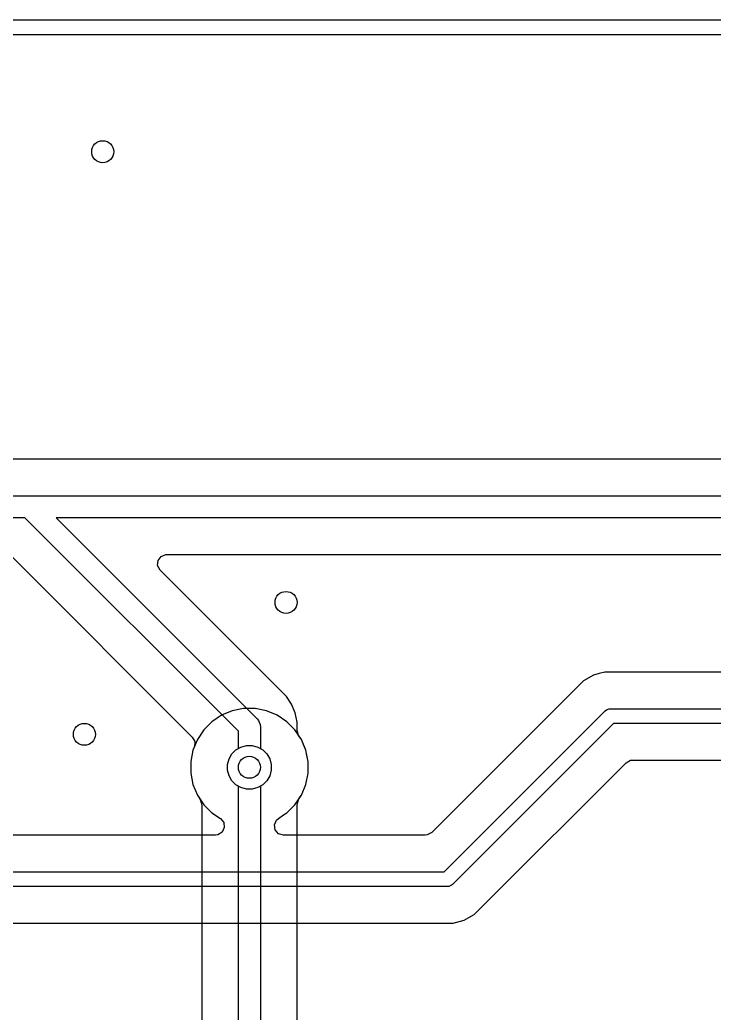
# Model space of a CAD drawing. Header units: millimetres. Extents: x 45 to 545, y -265 to -129.
# Drawn here: x 483.97 to 493.44, y -142.55 to -129 of the extents above; entities that cross this region are included whole.
import ezdxf

# ---------------------------------------------------------------- set-up
doc = ezdxf.new("R2010")
doc.units = ezdxf.units.MM
for name, color, linetype, true_color in [('B.Cu', 151, 'CONTINUOUS', 0x6fccdb), ('Edge.Cuts', 111, 'CONTINUOUS', 0x81ffbe), ('F.Cu', 241, 'CONTINUOUS', 0xe27299)]:
    doc.layers.add(name, color=color, linetype=linetype, true_color=true_color)

msp = doc.modelspace()

# ---------------------------------------------------------------- linework, layer by layer
at = {"layer": 'B.Cu', "linetype": 'CONTINUOUS'}
for p, q in [((477.564561, -129.2005), (541.996519, -129.2005)), ((534.219277, -134.99579), (478.157226, -134.99579)), ((477.62, -135.49629), (484.1, -135.49629)), ((484.1, -135.49629), (487.1, -135.49629)), ((487.1, -135.49629), (534.494205, -135.49629)), ((484.037868, -135.79629), (477.62, -135.79629)), ((486.95, -138.708422), (484.037868, -135.79629)), ((487.1, -135.79629), (484.462132, -135.79629)), ((484.462132, -135.79629), (487.206066, -138.540224)), ((534.353041, -135.79629), (487.1, -135.79629)), ((483.866873, -136.333109), (486.321468, -138.787704)), ((485.853626, -136.377456), (485.895498, -136.321523)), ((485.895498, -136.321523), (485.960962, -136.297106)), ((485.960962, -136.297106), (485.969808, -136.29679)), ((485.969808, -136.29679), (487.035931, -136.29679)), ((487.035931, -136.29679), (533.761342, -136.29679)), ((485.848642, -136.447148), (485.853626, -136.377456)), ((485.882127, -136.508471), (485.848642, -136.447148)), ((487.605272, -138.231615), (485.882127, -136.508471)), ((491.794499, -137.940426), (491.65758, -138.019475)), ((491.794504, -137.940423), (491.794499, -137.940426)), ((491.870869, -137.919961), (491.794504, -137.940423)), ((491.947233, -137.899499), (491.870869, -137.919961)), ((492.105348, -137.899499), (491.947233, -137.899499)), ((492.112944, -137.899499), (492.105348, -137.899499)), ((492.11296, -137.8995), (492.112944, -137.899499)), ((533.889281, -137.8995), (492.11296, -137.8995)), ((491.657572, -138.019481), (489.587584, -140.089471)), ((491.65758, -138.019475), (491.657572, -138.019481)), ((487.605273, -138.231616), (487.605272, -138.231615)), ((487.605275, -138.231619), (487.605273, -138.231616)), ((487.605277, -138.231621), (487.605275, -138.231619)), ((487.676465, -138.338163), (487.605277, -138.231621)), ((487.725501, -138.456546), (487.676465, -138.338163)), ((487.725501, -138.45655), (487.725501, -138.456546)), ((487.725502, -138.456551), (487.725501, -138.45655)), ((487.7505, -138.582218), (487.725502, -138.456551)), ((489.758578, -140.62629), (491.95558, -138.429289)), ((491.95558, -138.429289), (491.970733, -138.416852)), ((491.970733, -138.416852), (492.006781, -138.401921)), ((492.006781, -138.401921), (492.02629, -138.4)), ((492.02629, -138.4), (534.332412, -138.4)), ((487.206066, -138.540224), (487.224721, -138.562955)), ((487.224721, -138.562955), (487.233154, -138.583315)), ((487.233154, -138.583315), (487.247118, -138.617026)), ((487.247118, -138.617026), (487.25, -138.64629)), ((487.25, -138.64629), (487.25, -138.943156)), ((487.7505, -138.695064), (487.7505, -138.582218)), ((492.067711, -138.6), (489.870711, -140.797001)), ((534.332412, -138.6), (492.067711, -138.6)), ((486.321468, -138.787704), (486.354953, -138.849027)), ((486.95, -138.943156), (486.95, -138.708422)), ((487.75052, -138.697276), (487.7505, -138.695064)), ((487.771396, -138.763953), (487.75052, -138.697276)), ((487.809394, -138.820821), (487.771396, -138.763953)), ((486.348349, -138.922835), (486.330264, -138.966497)), ((486.349969, -138.918719), (486.348349, -138.922835)), ((486.354953, -138.849027), (486.349969, -138.918719)), ((487.869737, -138.966503), (487.809394, -138.820821)), ((486.330261, -138.966505), (486.2995, -139.121153)), ((486.330264, -138.966497), (486.330261, -138.966505)), ((486.822836, -139.085195), (486.861994, -139.017372)), ((486.861994, -139.017372), (486.917372, -138.961994)), ((486.917372, -138.961994), (486.95, -138.943156)), ((487.25, -138.943156), (487.282628, -138.961994)), ((487.282628, -138.961994), (487.338006, -139.017372)), ((487.338006, -139.017372), (487.377164, -139.085195)), ((487.884346, -139.039946), (487.869737, -138.966503)), ((487.900499, -139.121153), (487.884346, -139.039946)), ((486.2995, -139.121153), (486.2995, -139.278846)), ((486.802567, -139.160842), (486.822836, -139.085195)), ((486.802567, -139.239158), (486.802567, -139.160842)), ((487.377164, -139.085195), (487.397433, -139.160842)), ((487.397433, -139.160842), (487.397433, -139.239158)), ((487.9005, -139.121155), (487.900499, -139.121153)), ((487.9005, -139.121158), (487.9005, -139.121155)), ((487.9005, -139.278842), (487.9005, -139.121158)), ((490.290727, -141.084796), (492.238707, -139.136819)), ((492.238707, -139.136819), (492.30003, -139.103334)), ((492.30003, -139.103334), (492.326388, -139.1005)), ((492.326388, -139.1005), (533.889281, -139.1005)), ((486.2995, -139.278846), (486.330261, -139.433489)), ((486.822836, -139.314805), (486.802567, -139.239158)), ((486.861994, -139.382628), (486.822836, -139.314805)), ((487.377164, -139.314805), (487.338006, -139.382628)), ((487.397433, -139.239158), (487.377164, -139.314805)), ((487.869737, -139.433497), (487.9005, -139.278842)), ((486.330261, -139.433489), (486.330264, -139.433501)), ((486.330264, -139.433501), (486.390602, -139.579172)), ((486.917372, -139.438006), (486.861994, -139.382628)), ((486.985195, -139.477164), (486.917372, -139.438006)), ((487.282628, -139.438006), (487.214805, -139.477164)), ((487.338006, -139.382628), (487.282628, -139.438006)), ((487.809394, -139.579179), (487.869737, -139.433497)), ((486.390602, -139.579172), (486.390609, -139.579185)), ((486.390609, -139.579185), (486.47821, -139.710288)), ((487.060842, -139.497433), (486.985195, -139.477164)), ((487.139158, -139.497433), (487.060842, -139.497433)), ((487.214805, -139.477164), (487.139158, -139.497433)), ((487.721789, -139.710289), (487.809394, -139.579179)), ((486.47821, -139.710288), (486.478213, -139.710292)), ((486.478213, -139.710292), (486.589707, -139.821786)), ((487.610289, -139.821789), (487.721789, -139.710289)), ((486.589707, -139.821786), (486.589711, -139.821789)), ((486.589711, -139.821789), (486.704797, -139.898688)), ((487.495203, -139.898688), (487.56732, -139.8505)), ((487.56732, -139.8505), (487.610289, -139.821789)), ((486.704797, -139.898688), (486.749602, -139.9523)), ((486.749602, -139.9523), (486.758309, -140.021625)), ((487.441356, -139.984143), (487.470381, -139.920587)), ((487.4513, -140.053301), (487.441356, -139.984143)), ((487.470381, -139.920587), (487.495203, -139.898688)), ((486.635906, -140.12579), (478.178762, -140.12579)), ((486.668711, -140.121372), (486.635906, -140.12579)), ((486.728154, -140.084653), (486.668711, -140.121372)), ((486.758309, -140.021625), (486.728154, -140.084653)), ((487.497055, -140.106105), (487.4513, -140.053301)), ((487.564094, -140.12579), (487.497055, -140.106105)), ((489.499903, -140.12579), (487.564094, -140.12579)), ((489.526261, -140.122956), (489.499903, -140.12579)), ((489.587584, -140.089471), (489.526261, -140.122956)), ((477.62, -140.62629), (489.758578, -140.62629)), ((489.8, -140.82629), (477.62, -140.82629)), ((489.819509, -140.824369), (489.8, -140.82629)), ((489.855557, -140.809437), (489.819509, -140.824369)), ((489.870711, -140.797001), (489.855557, -140.809437)), ((490.168716, -141.20681), (490.28052, -141.095006)), ((490.28052, -141.095004), (490.290724, -141.084801)), ((490.28052, -141.095006), (490.28052, -141.095004)), ((490.290724, -141.084801), (490.290727, -141.084796)), ((490.094776, -141.249499), (490.168716, -141.20681)), ((478.178762, -141.32679), (489.713331, -141.32679)), ((489.713331, -141.32679), (489.713347, -141.326791)), ((489.713347, -141.326791), (489.720943, -141.326791)), ((489.720943, -141.326791), (489.879054, -141.326791)), ((489.879054, -141.326791), (489.879057, -141.326791)), ((489.879057, -141.326791), (490.031785, -141.285867)), ((490.031785, -141.285867), (490.094776, -141.249499))]:
    msp.add_line(p, q, dxfattribs=at)
at = {"layer": 'B.Cu'}
for centre in [(485.1, -130.8), (487.6, -136.95), (484.85, -138.75), (487.1, -139.2)]:
    msp.add_circle(centre, 0.15, dxfattribs=at)
at = {"layer": 'Edge.Cuts', "linetype": 'CONTINUOUS'}
msp.add_line((474.2, -129.000001), (542, -129), dxfattribs=at)
at = {"layer": 'F.Cu', "linetype": 'CONTINUOUS'}
for p, q in [((477.581303, -129.2005), (541.99479, -129.2005)), ((486.720807, -138.490613), (486.589708, -138.578211)), ((486.720824, -138.490603), (486.720807, -138.490613)), ((486.720833, -138.490598), (486.720824, -138.490603)), ((486.866496, -138.430264), (486.720833, -138.490598)), ((486.866527, -138.430257), (486.866496, -138.430264)), ((487.021153, -138.3995), (486.866527, -138.430257)), ((487.021155, -138.3995), (487.021153, -138.3995)), ((487.021158, -138.3995), (487.021155, -138.3995)), ((487.178842, -138.3995), (487.021158, -138.3995)), ((487.178845, -138.3995), (487.178842, -138.3995)), ((487.178847, -138.3995), (487.178845, -138.3995)), ((487.333471, -138.430257), (487.178847, -138.3995)), ((487.333502, -138.430264), (487.333471, -138.430257)), ((487.479165, -138.490598), (487.333502, -138.430264)), ((487.479172, -138.490602), (487.479165, -138.490598)), ((487.479185, -138.490609), (487.479172, -138.490602)), ((487.47919, -138.490612), (487.479185, -138.490609)), ((487.479191, -138.490613), (487.47919, -138.490612)), ((487.61029, -138.578211), (487.479191, -138.490613)), ((486.589701, -138.578217), (486.478217, -138.689701)), ((486.589707, -138.578212), (486.589701, -138.578217)), ((486.589708, -138.578211), (486.589707, -138.578212)), ((487.610291, -138.578212), (487.61029, -138.578211)), ((487.610297, -138.578217), (487.610291, -138.578212)), ((487.721781, -138.689701), (487.610297, -138.578217)), ((486.478211, -138.689708), (486.390613, -138.820807)), ((486.478212, -138.689707), (486.478211, -138.689708)), ((486.478217, -138.689701), (486.478212, -138.689707)), ((487.721786, -138.689707), (487.721781, -138.689701)), ((487.721789, -138.689711), (487.721786, -138.689707)), ((487.80939, -138.820814), (487.721789, -138.689711)), ((486.390598, -138.820833), (486.330264, -138.966496)), ((486.390603, -138.820824), (486.390598, -138.820833)), ((486.390613, -138.820807), (486.390603, -138.820824)), ((486.917372, -138.961994), (486.985195, -138.922836)), ((486.985195, -138.922836), (487.060842, -138.902567)), ((487.060842, -138.902567), (487.139158, -138.902567)), ((487.139158, -138.902567), (487.214805, -138.922836)), ((487.214805, -138.922836), (487.282628, -138.961994)), ((487.809397, -138.820827), (487.80939, -138.820814)), ((487.82458, -138.857482), (487.809397, -138.820827)), ((487.833375, -138.878716), (487.82458, -138.857482)), ((487.869736, -138.966501), (487.833375, -138.878716)), ((486.330257, -138.966527), (486.2995, -139.12115)), ((486.330264, -138.966496), (486.330257, -138.966527)), ((486.822836, -139.085195), (486.861994, -139.017372)), ((486.861994, -139.017372), (486.917372, -138.961994)), ((487.282628, -138.961994), (487.338006, -139.017372)), ((487.338006, -139.017372), (487.377164, -139.085195)), ((487.869739, -138.96651), (487.869736, -138.966501)), ((487.892417, -139.080521), (487.869739, -138.96651)), ((486.2995, -139.12115), (486.2995, -139.121153)), ((486.2995, -139.121153), (486.2995, -139.278846)), ((486.802567, -139.160842), (486.822836, -139.085195)), ((486.802567, -139.239158), (486.802567, -139.160842)), ((487.377164, -139.085195), (487.397433, -139.160842)), ((487.397433, -139.160842), (487.397433, -139.239158)), ((487.900064, -139.118966), (487.892417, -139.080521)), ((487.9005, -139.120971), (487.900064, -139.118966)), ((487.9005, -139.121155), (487.9005, -139.120971)), ((487.9005, -139.121158), (487.9005, -139.121155)), ((487.9005, -139.278842), (487.9005, -139.121158)), ((486.2995, -139.278848), (486.299499, -139.278848)), ((486.299499, -139.278848), (486.330257, -139.433471)), ((486.2995, -139.278846), (486.2995, -139.278848)), ((486.822836, -139.314805), (486.802567, -139.239158)), ((486.861994, -139.382628), (486.822836, -139.314805)), ((487.377164, -139.314805), (487.338006, -139.382628)), ((487.397433, -139.239158), (487.377164, -139.314805)), ((487.869737, -139.433497), (487.9005, -139.278842)), ((486.330257, -139.433471), (486.330264, -139.433502)), ((486.330264, -139.433502), (486.390597, -139.579162)), ((486.917372, -139.438006), (486.861994, -139.382628)), ((486.95, -139.456843), (486.917372, -139.438006)), ((486.95, -152.237868), (486.95, -139.456843)), ((487.282628, -139.438006), (487.25, -139.456843)), ((487.25, -139.456843), (487.25, -152.3)), ((487.338006, -139.382628), (487.282628, -139.438006)), ((487.809394, -139.579179), (487.869737, -139.433497)), ((486.390597, -139.579162), (486.390603, -139.579175)), ((486.390603, -139.579175), (486.402871, -139.597535)), ((486.402871, -139.597535), (486.405381, -139.601292)), ((486.405381, -139.601292), (486.418696, -139.621218)), ((487.780738, -139.622063), (487.809394, -139.579179)), ((486.418696, -139.621218), (486.433928, -139.653056)), ((486.433928, -139.653056), (486.443834, -139.684692)), ((486.443834, -139.684692), (486.4495, -139.721745)), ((486.4495, -139.721745), (486.4495, -148.700751)), ((487.7505, -139.722764), (487.755522, -139.687831)), ((487.7505, -142.138541), (487.7505, -139.722764)), ((487.755522, -139.687831), (487.764865, -139.656013)), ((487.764865, -139.656013), (487.780738, -139.622063)), ((487.7505, -147.713339), (487.7505, -142.138541))]:
    msp.add_line(p, q, dxfattribs=at)
at = {"layer": 'F.Cu'}
for centre in [(485.1, -130.8), (487.6, -136.95), (484.85, -138.75), (487.1, -139.2)]:
    msp.add_circle(centre, 0.15, dxfattribs=at)

doc.saveas('drawing.dxf')
